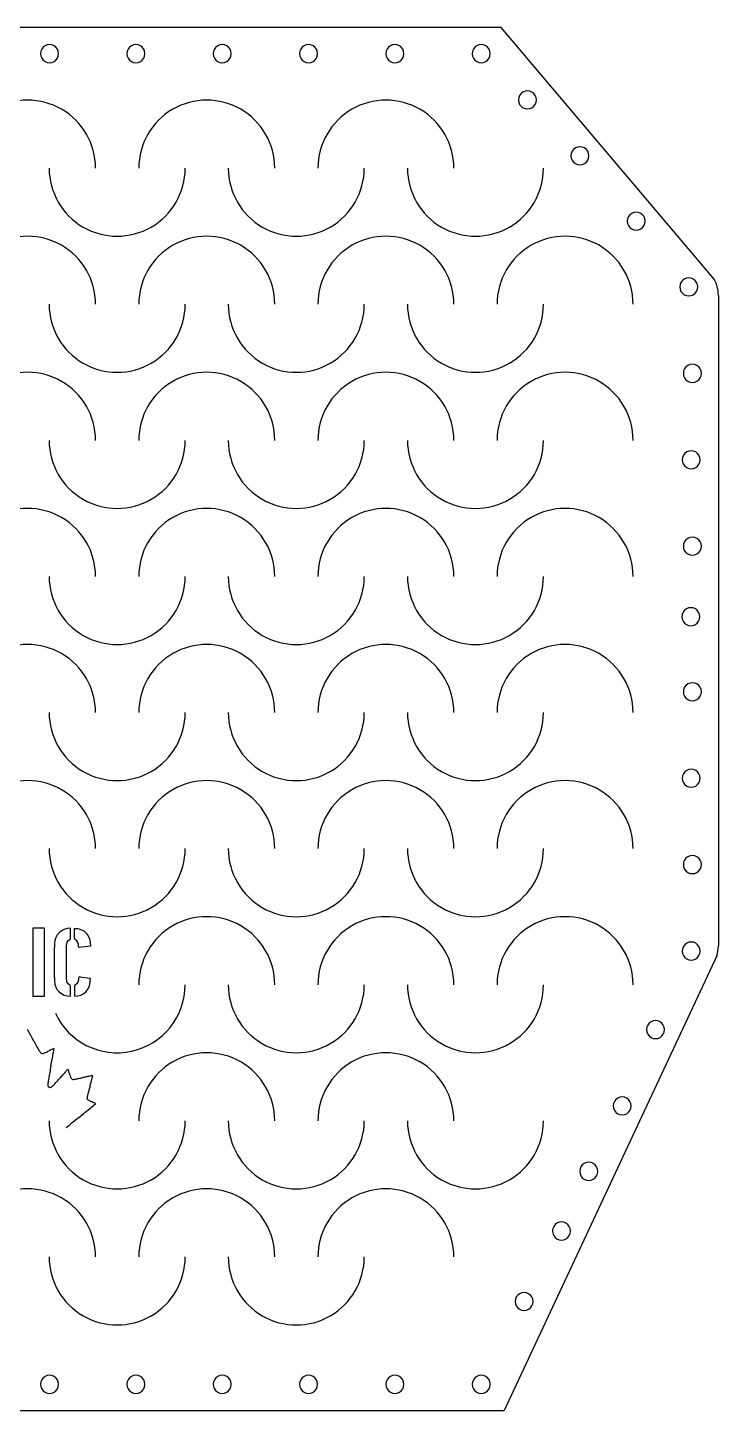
# Model space of a CAD drawing. Extents: x -261 to 891, y -188 to 964.
# Drawn here: x 315 to 891, y -188 to 964 of the extents above; entities that cross this region are included whole.
import ezdxf

# ---------------------------------------------------------------- set-up
doc = ezdxf.new("R2010")
doc.units = 0
doc.layers.add('LAYER_1', color=7, linetype='CONTINUOUS')

msp = doc.modelspace()

# ---------------------------------------------------------------- linework, layer by layer
at = {"layer": 'LAYER_1', "color": 7}
for points in [[(709.551865, 964.421212), (-82.448379, 964.421212)], [(887.246702, 754.738308), (709.551865, 964.421212)], [(890.666107, 741.23771), (890.666107, 199.33509)], [(367.109745, 199.250901), (367.111361, 199.250901)], [(889.429635, 191.047124), (712.163594, -187.578794)], [(367.109745, 172.222186), (367.111361, 172.222186)], [(-79.834306, -187.578794), (712.163594, -187.578794)]]:
    msp.add_lwpolyline(points, dxfattribs=at)
for points in [[(340.485137, 942.736399), (340.485137, 942.736399)], [(412.485165, 942.736399), (412.485165, 942.736399)], [(484.485165, 942.736399), (484.485165, 942.736399)], [(556.485165, 942.736399), (556.485165, 942.736399)], [(628.485137, 942.736399), (628.485137, 942.736399)], [(700.485137, 942.736399), (700.485137, 942.736399)], [(738.95057, 904.208581), (738.95057, 904.208581)], [(782.771414, 857.650815), (782.771414, 857.650815)], [(829.679131, 803.20659), (829.679131, 803.20659)], [(873.518258, 748.421439), (873.518258, 748.421439)], [(876.495061, 676.421439), (876.495061, 676.421439)], [(875.504239, 604.421439), (875.504239, 604.421439)], [(876.495061, 532.421433), (876.495061, 532.421433)], [(875.240107, 473.659285), (875.240107, 473.659285)], [(876.495061, 411.098598), (876.495061, 411.098598)], [(875.504239, 339.098598), (875.504239, 339.098598)], [(876.495061, 267.098598), (876.495061, 267.098598)], [(328.801918, 214.103877), (328.801918, 214.103877)], [(875.504239, 195.098598), (875.504239, 195.098598)], [(350.482479, 165.861978), (350.482479, 165.861978)], [(845.773512, 129.620126), (845.773512, 129.620126)], [(817.971591, 66.070375), (817.971591, 66.070375)], [(790.068728, 11.549424), (790.068728, 11.549424)], [(767.355959, -38.154869), (767.355959, -38.154869)], [(736.178769, -96.882803), (736.178769, -96.882803)], [(340.485137, -165.893528), (340.485137, -165.893528)], [(412.485165, -165.893528), (412.485165, -165.893528)], [(484.485165, -165.893528), (484.485165, -165.893528)], [(556.485165, -165.893528), (556.485165, -165.893528)], [(628.485137, -165.893528), (628.485137, -165.893528)], [(700.485137, -165.893528), (700.485137, -165.893528)]]:
    msp.add_lwpolyline(points, close=True, dxfattribs=at)
for points in [[(329.216088, 949.245665), (326.891248, 947.902783), (325.459866, 945.42121), (325.461515, 942.736399)], [(336.730564, 949.245665), (334.405724, 950.588547), (331.540928, 950.588547), (329.216088, 949.245665)], [(340.485137, 942.736399), (340.486786, 945.42121), (339.055404, 947.902783), (336.730564, 949.245665)], [(401.217427, 949.241831), (398.89326, 947.899973), (397.461515, 945.420116), (397.461515, 942.736399)], [(408.729253, 949.241831), (406.405086, 950.58369), (403.541594, 950.58369), (401.217427, 949.241831)], [(412.485165, 942.736399), (412.485166, 945.420116), (411.05342, 947.899973), (408.729253, 949.241831)], [(473.217428, 949.241831), (470.893261, 947.899972), (469.461515, 945.420116), (469.461515, 942.736399)], [(480.729253, 949.241831), (478.405086, 950.583689), (475.541594, 950.583689), (473.217428, 949.241831)], [(484.485165, 942.736399), (484.485165, 945.420116), (483.05342, 947.899972), (480.729253, 949.241831)], [(545.217428, 949.241831), (542.893261, 947.899972), (541.461515, 945.420116), (541.461515, 942.736399)], [(552.729253, 949.241831), (550.405086, 950.583689), (547.541594, 950.583689), (545.217428, 949.241831)], [(556.485165, 942.736399), (556.485165, 945.420116), (555.05342, 947.899972), (552.729253, 949.241831)], [(617.216088, 949.245665), (614.891248, 947.902783), (613.459866, 945.42121), (613.461515, 942.736399)], [(624.730564, 949.245665), (622.405724, 950.588547), (619.540928, 950.588547), (617.216088, 949.245665)], [(628.485137, 942.736399), (628.486786, 945.42121), (627.055404, 947.902783), (624.730564, 949.245665)], [(689.216088, 949.245665), (686.891248, 947.902783), (685.459866, 945.42121), (685.461515, 942.736399)], [(696.730564, 949.245665), (694.405724, 950.588547), (691.540928, 950.588547), (689.216088, 949.245665)], [(700.485137, 942.736399), (700.486786, 945.42121), (699.055404, 947.902783), (696.730564, 949.245665)], [(325.461515, 942.736399), (325.459866, 940.051589), (326.891248, 937.570015), (329.216088, 936.227134)], [(329.216088, 936.227134), (331.540928, 934.884252), (334.405724, 934.884252), (336.730564, 936.227134)], [(336.730564, 936.227134), (339.055404, 937.570015), (340.486786, 940.051589), (340.485137, 942.736399)], [(397.461515, 942.736399), (397.461515, 940.052683), (398.893261, 937.572826), (401.217428, 936.230968)], [(401.217428, 936.230968), (403.541594, 934.88911), (406.405086, 934.88911), (408.729253, 936.230968)], [(408.729253, 936.230968), (411.05342, 937.572826), (412.485165, 940.052683), (412.485165, 942.736399)], [(469.461515, 942.736399), (469.461515, 940.052683), (470.89326, 937.572826), (473.217427, 936.230967)], [(473.217427, 936.230967), (475.541594, 934.889109), (478.405086, 934.889109), (480.729253, 936.230967)], [(480.729253, 936.230967), (483.05342, 937.572826), (484.485166, 940.052683), (484.485165, 942.736399)], [(541.461515, 942.736399), (541.461515, 940.052682), (542.89326, 937.572826), (545.217427, 936.230967)], [(545.217427, 936.230967), (547.541594, 934.889109), (550.405086, 934.889109), (552.729253, 936.230967)], [(552.729253, 936.230967), (555.05342, 937.572826), (556.485166, 940.052682), (556.485165, 942.736399)], [(613.461515, 942.736399), (613.459866, 940.051589), (614.891248, 937.570015), (617.216088, 936.227134)], [(617.216088, 936.227134), (619.540928, 934.884252), (622.405724, 934.884252), (624.730564, 936.227134)], [(624.730564, 936.227134), (627.055404, 937.570015), (628.486786, 940.051589), (628.485137, 942.736399)], [(685.461515, 942.736399), (685.459866, 940.051589), (686.891248, 937.570015), (689.216088, 936.227134)], [(689.216088, 936.227134), (691.540928, 934.884252), (694.405724, 934.884252), (696.730564, 936.227134)], [(696.730564, 936.227134), (699.055404, 937.570015), (700.486786, 940.051589), (700.485137, 942.736399)], [(727.681521, 910.717847), (725.356681, 909.374965), (723.925299, 906.893392), (723.926948, 904.208581)], [(735.195997, 910.717847), (732.871158, 912.060729), (730.006361, 912.060729), (727.681521, 910.717847)], [(738.95057, 904.208581), (738.952219, 906.893392), (737.520837, 909.374965), (735.195997, 910.717847)], [(343.014766, 896.448076), (325.473918, 906.575289), (303.862701, 906.575289), (286.321853, 896.448076)], [(492.400602, 896.448076), (474.859753, 906.575289), (453.248537, 906.575289), (435.707688, 896.448076)], [(641.786428, 896.448076), (624.24558, 906.575289), (602.634363, 906.575289), (585.093515, 896.448076)], [(723.926948, 904.208581), (723.925299, 901.523771), (725.356681, 899.042197), (727.681521, 897.699316)], [(735.195997, 897.699316), (737.520837, 899.042197), (738.952219, 901.523771), (738.95057, 904.208581)], [(371.361231, 847.350573), (371.361223, 867.605), (360.555615, 886.320862), (343.014766, 896.448076)], [(435.707688, 896.448076), (418.16684, 886.320862), (407.361231, 867.605), (407.361231, 847.350573)], [(520.747058, 847.350573), (520.747058, 867.605), (509.94145, 886.320862), (492.400602, 896.448076)], [(585.093515, 896.448076), (567.552667, 886.320862), (556.747058, 867.605), (556.747058, 847.350573)], [(670.132885, 847.350573), (670.132885, 867.605), (659.327277, 886.320862), (641.786428, 896.448076)], [(727.681521, 897.699316), (730.006361, 896.356434), (732.871158, 896.356434), (735.195997, 897.699316)], [(771.502365, 864.160081), (769.177525, 862.817199), (767.746143, 860.335626), (767.747792, 857.650815)], [(779.016841, 864.160081), (776.692002, 865.502962), (773.827205, 865.502962), (771.502365, 864.160081)], [(782.771414, 857.650815), (782.773063, 860.335626), (781.341681, 862.817199), (779.016841, 864.160081)], [(767.747792, 857.650815), (767.746143, 854.966004), (769.177525, 852.484431), (771.502365, 851.141549)], [(779.016841, 851.141549), (781.341681, 852.484431), (782.773063, 854.966004), (782.771414, 857.650815)], [(332.668318, 847.350573), (332.668332, 827.096145), (343.473941, 808.380283), (361.014789, 798.253069)], [(417.707702, 798.253069), (435.248551, 808.380283), (446.054159, 827.096145), (446.054159, 847.350573)], [(482.054173, 847.350573), (482.054173, 827.096145), (492.859781, 808.380283), (510.40063, 798.253069)], [(567.093543, 798.253069), (584.634392, 808.380283), (595.44, 827.096145), (595.44, 847.350573)], [(631.44, 847.350573), (631.44, 827.096145), (642.245608, 808.380283), (659.786457, 798.253069)], [(716.47937, 798.253069), (734.020219, 808.380283), (744.825827, 827.096145), (744.825827, 847.350573)], [(771.502365, 851.141549), (773.827205, 849.798668), (776.692002, 849.798668), (779.016841, 851.141549)], [(818.410081, 809.715856), (816.085242, 808.372974), (814.653859, 805.891401), (814.655509, 803.20659)], [(825.924558, 809.715856), (823.599718, 811.058738), (820.734921, 811.058738), (818.410081, 809.715856)], [(829.679131, 803.20659), (829.68078, 805.891401), (828.249398, 808.372974), (825.924558, 809.715856)], [(361.014789, 798.253069), (378.555637, 788.125856), (400.166854, 788.125856), (417.707702, 798.253069)], [(510.40063, 798.253069), (527.941478, 788.125856), (549.552695, 788.125856), (567.093543, 798.253069)], [(659.786457, 798.253069), (677.327305, 788.125856), (698.938522, 788.125856), (716.47937, 798.253069)], [(814.655509, 803.20659), (814.653859, 800.52178), (816.085242, 798.040206), (818.410081, 796.697325)], [(818.410081, 796.697325), (820.734921, 795.354443), (823.599718, 795.354443), (825.924558, 796.697325)], [(825.924558, 796.697325), (828.249398, 798.040206), (829.68078, 800.52178), (829.679131, 803.20659)], [(343.014766, 783.062249), (325.473918, 793.189463), (303.862701, 793.189463), (286.321853, 783.062249)], [(492.400602, 783.062249), (474.859753, 793.189463), (453.248537, 793.189463), (435.707688, 783.062249)], [(641.786428, 783.062249), (624.24558, 793.189463), (602.634363, 793.189463), (585.093515, 783.062249)], [(791.172255, 783.062249), (773.631407, 793.189463), (752.02019, 793.189463), (734.479342, 783.062249)], [(371.361231, 733.964746), (371.361223, 754.219173), (360.555615, 772.935035), (343.014766, 783.062249)], [(435.707688, 783.062249), (418.16684, 772.935035), (407.361231, 754.219173), (407.361231, 733.964746)], [(520.747058, 733.964746), (520.747058, 754.219173), (509.94145, 772.935035), (492.400602, 783.062249)], [(585.093515, 783.062249), (567.552667, 772.935035), (556.747058, 754.219173), (556.747058, 733.964746)], [(670.132885, 733.964746), (670.132885, 754.219173), (659.327277, 772.935035), (641.786428, 783.062249)], [(734.479342, 783.062249), (716.938493, 772.935035), (706.132885, 754.219173), (706.132885, 733.964746)], [(819.518712, 733.964746), (819.518712, 754.219173), (808.713104, 772.935035), (791.172255, 783.062249)], [(862.249209, 754.930704), (859.924369, 753.587823), (858.492987, 751.106249), (858.494636, 748.421439)], [(869.763685, 754.930704), (867.438846, 756.273586), (864.574049, 756.273586), (862.249209, 754.930704)], [(873.518258, 748.421439), (873.519908, 751.106249), (872.088525, 753.587823), (869.763685, 754.930704)], [(890.668346, 741.237369), (890.668346, 745.952208), (889.4923, 750.592585), (887.246702, 754.738305)], [(858.494636, 748.421439), (858.492987, 745.736628), (859.924369, 743.255055), (862.249209, 741.912173)], [(862.249209, 741.912173), (864.574049, 740.569291), (867.438846, 740.569291), (869.763685, 741.912173)], [(869.763685, 741.912173), (872.088525, 743.255055), (873.519908, 745.736628), (873.518258, 748.421439)], [(332.668318, 733.964746), (332.668332, 713.710319), (343.473941, 694.994456), (361.014789, 684.867243)], [(417.707702, 684.867243), (435.248551, 694.994456), (446.054159, 713.710319), (446.054159, 733.964746)], [(482.054173, 733.964746), (482.054173, 713.710319), (492.859781, 694.994456), (510.40063, 684.867243)], [(567.093543, 684.867243), (584.634392, 694.994456), (595.44, 713.710319), (595.44, 733.964746)], [(631.44, 733.964746), (631.44, 713.710319), (642.245608, 694.994456), (659.786457, 684.867243)], [(716.47937, 684.867243), (734.020219, 694.994456), (744.825827, 713.710319), (744.825827, 733.964746)], [(343.014766, 669.676422), (325.473918, 679.803636), (303.862701, 679.803636), (286.321853, 669.676422)], [(361.014789, 684.867243), (378.555637, 674.740029), (400.166854, 674.740029), (417.707702, 684.867243)], [(492.400602, 669.676422), (474.859753, 679.803636), (453.248537, 679.803636), (435.707688, 669.676422)], [(510.40063, 684.867243), (527.941478, 674.740029), (549.552695, 674.740029), (567.093543, 684.867243)], [(641.786428, 669.676422), (624.24558, 679.803636), (602.634363, 679.803636), (585.093515, 669.676422)], [(659.786457, 684.867243), (677.327305, 674.740029), (698.938522, 674.740029), (716.47937, 684.867243)], [(791.172255, 669.676422), (773.631407, 679.803636), (752.02019, 679.803636), (734.479342, 669.676422)], [(865.226012, 682.930704), (862.901172, 681.587823), (861.46979, 679.106249), (861.471439, 676.421439)], [(872.740489, 682.930704), (870.415649, 684.273586), (867.550852, 684.273586), (865.226012, 682.930704)], [(876.495061, 676.421439), (876.496711, 679.106249), (875.065328, 681.587823), (872.740489, 682.930704)], [(371.361231, 620.578919), (371.361223, 640.833346), (360.555615, 659.549209), (343.014766, 669.676422)], [(435.707688, 669.676422), (418.16684, 659.549209), (407.361231, 640.833346), (407.361231, 620.578919)], [(520.747058, 620.578919), (520.747058, 640.833346), (509.94145, 659.549209), (492.400602, 669.676422)], [(585.093515, 669.676422), (567.552667, 659.549209), (556.747058, 640.833346), (556.747058, 620.578919)], [(670.132885, 620.578919), (670.132885, 640.833346), (659.327277, 659.549209), (641.786428, 669.676422)], [(734.479342, 669.676422), (716.938493, 659.549209), (706.132885, 640.833346), (706.132885, 620.578919)], [(819.518712, 620.578919), (819.518712, 640.833346), (808.713104, 659.549209), (791.172255, 669.676422)], [(861.471439, 676.421439), (861.46979, 673.736628), (862.901172, 671.255055), (865.226012, 669.912173)], [(865.226012, 669.912173), (867.550852, 668.569291), (870.415649, 668.569291), (872.740489, 669.912173)], [(872.740489, 669.912173), (875.065328, 671.255055), (876.496711, 673.736628), (876.495061, 676.421439)], [(332.668318, 620.578919), (332.668332, 600.324492), (343.473941, 581.608629), (361.014789, 571.481416)], [(417.707702, 571.481416), (435.248551, 581.608629), (446.054159, 600.324492), (446.054159, 620.578919)], [(482.054173, 620.578919), (482.054173, 600.324492), (492.859781, 581.608629), (510.40063, 571.481416)], [(567.093543, 571.481416), (584.634392, 581.608629), (595.44, 600.324492), (595.44, 620.578919)], [(631.44, 620.578919), (631.44, 600.324492), (642.245608, 581.608629), (659.786457, 571.481416)], [(716.47937, 571.481416), (734.020219, 581.608629), (744.825827, 600.324492), (744.825827, 620.578919)], [(864.23519, 610.930704), (861.91035, 609.587823), (860.478968, 607.106249), (860.480617, 604.421439)], [(871.749667, 610.930704), (869.424827, 612.273586), (866.56003, 612.273586), (864.23519, 610.930704)], [(875.504239, 604.421439), (875.505889, 607.106249), (874.074506, 609.587823), (871.749667, 610.930704)], [(860.480617, 604.421439), (860.478968, 601.736628), (861.91035, 599.255055), (864.23519, 597.912173)], [(871.749667, 597.912173), (874.074506, 599.255055), (875.505889, 601.736628), (875.504239, 604.421439)], [(864.23519, 597.912173), (866.56003, 596.569291), (869.424827, 596.569291), (871.749667, 597.912173)], [(343.014766, 556.29059), (325.473918, 566.417803), (303.862701, 566.417803), (286.321853, 556.29059)], [(361.014789, 571.481416), (378.555637, 561.354202), (400.166854, 561.354202), (417.707702, 571.481416)], [(492.400602, 556.29059), (474.859753, 566.417803), (453.248537, 566.417803), (435.707688, 556.29059)], [(510.40063, 571.481416), (527.941478, 561.354202), (549.552695, 561.354202), (567.093543, 571.481416)], [(641.786428, 556.29059), (624.24558, 566.417803), (602.634363, 566.417803), (585.093515, 556.29059)], [(659.786457, 571.481416), (677.327305, 561.354202), (698.938522, 561.354202), (716.47937, 571.481416)], [(791.172255, 556.29059), (773.631407, 566.417803), (752.02019, 566.417803), (734.479342, 556.29059)], [(371.361231, 507.193087), (371.361223, 527.447514), (360.555615, 546.163376), (343.014766, 556.29059)], [(435.707688, 556.29059), (418.16684, 546.163376), (407.361231, 527.447514), (407.361231, 507.193087)], [(520.747058, 507.193087), (520.747058, 527.447514), (509.94145, 546.163376), (492.400602, 556.29059)], [(585.093515, 556.29059), (567.552667, 546.163376), (556.747058, 527.447514), (556.747058, 507.193087)], [(670.132885, 507.193087), (670.132885, 527.447514), (659.327277, 546.163376), (641.786428, 556.29059)], [(734.479342, 556.29059), (716.938493, 546.163376), (706.132885, 527.447514), (706.132885, 507.193087)], [(819.518712, 507.193087), (819.518712, 527.447514), (808.713104, 546.163376), (791.172255, 556.29059)], [(865.226012, 538.930699), (862.901172, 537.587817), (861.46979, 535.106244), (861.471439, 532.421433)], [(861.471439, 532.421433), (861.46979, 529.736622), (862.901172, 527.255049), (865.226012, 525.912167)], [(872.740489, 538.930699), (870.415649, 540.27358), (867.550852, 540.27358), (865.226012, 538.930699)], [(876.495061, 532.421433), (876.496711, 535.106244), (875.065328, 537.587817), (872.740489, 538.930699)], [(872.740489, 525.912167), (875.065328, 527.255049), (876.496711, 529.736622), (876.495061, 532.421433)], [(865.226012, 525.912167), (867.550852, 524.569286), (870.415649, 524.569286), (872.740489, 525.912167)], [(332.668318, 507.193087), (332.668332, 486.938659), (343.473941, 468.222797), (361.014789, 458.095583)], [(417.707702, 458.095583), (435.248551, 468.222797), (446.054159, 486.938659), (446.054159, 507.193087)], [(482.054173, 507.193087), (482.054173, 486.938659), (492.859781, 468.222797), (510.40063, 458.095583)], [(567.093543, 458.095583), (584.634392, 468.222797), (595.44, 486.938659), (595.44, 507.193087)], [(631.44, 507.193087), (631.44, 486.938659), (642.245608, 468.222797), (659.786457, 458.095583)], [(716.47937, 458.095583), (734.020219, 468.222797), (744.825827, 486.938659), (744.825827, 507.193087)], [(863.971058, 480.168551), (861.646218, 478.825669), (860.214836, 476.344096), (860.216485, 473.659285)], [(860.216485, 473.659285), (860.214836, 470.974474), (861.646218, 468.492901), (863.971058, 467.150019)], [(871.485534, 480.168551), (869.160695, 481.511432), (866.295898, 481.511432), (863.971058, 480.168551)], [(875.240107, 473.659285), (875.241756, 476.344096), (873.810374, 478.825669), (871.485534, 480.168551)], [(871.485534, 467.150019), (873.810374, 468.492901), (875.241756, 470.974474), (875.240107, 473.659285)], [(863.971058, 467.150019), (866.295898, 465.807138), (869.160695, 465.807138), (871.485534, 467.150019)], [(343.014766, 442.904763), (325.473918, 453.031977), (303.862701, 453.031977), (286.321853, 442.904763)], [(361.014789, 458.095583), (378.555637, 447.96837), (400.166854, 447.96837), (417.707702, 458.095583)], [(492.400602, 442.904763), (474.859753, 453.031977), (453.248537, 453.031977), (435.707688, 442.904763)], [(510.40063, 458.095583), (527.941478, 447.96837), (549.552695, 447.96837), (567.093543, 458.095583)], [(641.786428, 442.904763), (624.24558, 453.031977), (602.634363, 453.031977), (585.093515, 442.904763)], [(659.786457, 458.095583), (677.327305, 447.96837), (698.938522, 447.96837), (716.47937, 458.095583)], [(791.172255, 442.904763), (773.631407, 453.031977), (752.02019, 453.031977), (734.479342, 442.904763)], [(371.361231, 393.80726), (371.361223, 414.061687), (360.555615, 432.777549), (343.014766, 442.904763)], [(435.707688, 442.904763), (418.16684, 432.777549), (407.361231, 414.061687), (407.361231, 393.80726)], [(520.747058, 393.80726), (520.747058, 414.061687), (509.94145, 432.777549), (492.400602, 442.904763)], [(585.093515, 442.904763), (567.552667, 432.777549), (556.747058, 414.061687), (556.747058, 393.80726)], [(670.132885, 393.80726), (670.132885, 414.061687), (659.327277, 432.777549), (641.786428, 442.904763)], [(734.479342, 442.904763), (716.938493, 432.777549), (706.132885, 414.061687), (706.132885, 393.80726)], [(819.518712, 393.80726), (819.518712, 414.061687), (808.713104, 432.777549), (791.172255, 442.904763)], [(865.226012, 417.607864), (862.901172, 416.264982), (861.46979, 413.783409), (861.471439, 411.098598)], [(872.740489, 417.607864), (870.415649, 418.950746), (867.550852, 418.950746), (865.226012, 417.607864)], [(876.495061, 411.098598), (876.496711, 413.783409), (875.065328, 416.264982), (872.740489, 417.607864)], [(861.471439, 411.098598), (861.46979, 408.413788), (862.901172, 405.932214), (865.226012, 404.589333)], [(865.226012, 404.589333), (867.550852, 403.246451), (870.415649, 403.246451), (872.740489, 404.589333)], [(872.740489, 404.589333), (875.065328, 405.932214), (876.496711, 408.413788), (876.495061, 411.098598)], [(332.668318, 393.80726), (332.668332, 373.552833), (343.473941, 354.83697), (361.014789, 344.709757)], [(417.707702, 344.709757), (435.248551, 354.83697), (446.054159, 373.552833), (446.054159, 393.80726)], [(482.054173, 393.80726), (482.054173, 373.552833), (492.859781, 354.83697), (510.40063, 344.709757)], [(567.093543, 344.709757), (584.634392, 354.83697), (595.44, 373.552833), (595.44, 393.80726)], [(631.44, 393.80726), (631.44, 373.552833), (642.245608, 354.83697), (659.786457, 344.709757)], [(716.47937, 344.709757), (734.020219, 354.83697), (744.825827, 373.552833), (744.825827, 393.80726)], [(864.23519, 345.607864), (861.91035, 344.264982), (860.478968, 341.783409), (860.480617, 339.098598)], [(871.749667, 345.607864), (869.424827, 346.950746), (866.56003, 346.950746), (864.23519, 345.607864)], [(875.504239, 339.098598), (875.505889, 341.783409), (874.074506, 344.264982), (871.749667, 345.607864)], [(343.014766, 329.518936), (325.473918, 339.64615), (303.862701, 339.64615), (286.321853, 329.518936)], [(361.014789, 344.709757), (378.555637, 334.582543), (400.166854, 334.582543), (417.707702, 344.709757)], [(492.400602, 329.518936), (474.859753, 339.64615), (453.248537, 339.64615), (435.707688, 329.518936)], [(510.40063, 344.709757), (527.941478, 334.582543), (549.552695, 334.582543), (567.093543, 344.709757)], [(641.786428, 329.518936), (624.24558, 339.64615), (602.634363, 339.64615), (585.093515, 329.518936)], [(659.786457, 344.709757), (677.327305, 334.582543), (698.938522, 334.582543), (716.47937, 344.709757)], [(791.172255, 329.518936), (773.631407, 339.64615), (752.02019, 339.64615), (734.479342, 329.518936)], [(860.480617, 339.098598), (860.478968, 336.413788), (861.91035, 333.932214), (864.23519, 332.589333)], [(871.749667, 332.589333), (874.074506, 333.932214), (875.505889, 336.413788), (875.504239, 339.098598)], [(371.361231, 280.421433), (371.361223, 300.67586), (360.555615, 319.391723), (343.014766, 329.518936)], [(435.707688, 329.518936), (418.16684, 319.391723), (407.361231, 300.67586), (407.361231, 280.421433)], [(520.747058, 280.421433), (520.747058, 300.67586), (509.94145, 319.391723), (492.400602, 329.518936)], [(585.093515, 329.518936), (567.552667, 319.391723), (556.747058, 300.67586), (556.747058, 280.421433)], [(670.132885, 280.421433), (670.132885, 300.67586), (659.327277, 319.391723), (641.786428, 329.518936)], [(734.479342, 329.518936), (716.938493, 319.391723), (706.132885, 300.67586), (706.132885, 280.421433)], [(819.518712, 280.421433), (819.518712, 300.67586), (808.713104, 319.391723), (791.172255, 329.518936)], [(864.23519, 332.589333), (866.56003, 331.246451), (869.424827, 331.246451), (871.749667, 332.589333)], [(332.668318, 280.421433), (332.668332, 260.167006), (343.473941, 241.451143), (361.014789, 231.32393)], [(417.707702, 231.32393), (435.248551, 241.451143), (446.054159, 260.167006), (446.054159, 280.421433)], [(482.054173, 280.421433), (482.054173, 260.167006), (492.859781, 241.451143), (510.40063, 231.32393)], [(567.093543, 231.32393), (584.634392, 241.451143), (595.44, 260.167006), (595.44, 280.421433)], [(631.44, 280.421433), (631.44, 260.167006), (642.245608, 241.451143), (659.786457, 231.32393)], [(716.47937, 231.32393), (734.020219, 241.451143), (744.825827, 260.167006), (744.825827, 280.421433)], [(865.226012, 273.607864), (862.901172, 272.264982), (861.46979, 269.783409), (861.471439, 267.098598)], [(861.471439, 267.098598), (861.46979, 264.413788), (862.901172, 261.932214), (865.226012, 260.589333)], [(872.740489, 273.607864), (870.415649, 274.950746), (867.550852, 274.950746), (865.226012, 273.607864)], [(876.495061, 267.098598), (876.496711, 269.783409), (875.065328, 272.264982), (872.740489, 273.607864)], [(872.740489, 260.589333), (875.065328, 261.932214), (876.496711, 264.413788), (876.495061, 267.098598)], [(865.226012, 260.589333), (867.550852, 259.246451), (870.415649, 259.246451), (872.740489, 260.589333)], [(361.014789, 231.32393), (378.555637, 221.196716), (400.166854, 221.196716), (417.707702, 231.32393)], [(510.40063, 231.32393), (527.941478, 221.196716), (549.552695, 221.196716), (567.093543, 231.32393)], [(659.786457, 231.32393), (677.327305, 221.196716), (698.938522, 221.196716), (716.47937, 231.32393)], [(492.400602, 216.13311), (474.859753, 226.260323), (453.248537, 226.260323), (435.707688, 216.13311)], [(641.786428, 216.13311), (624.24558, 226.260323), (602.634363, 226.260323), (585.093515, 216.13311)], [(791.172255, 216.13311), (773.631407, 226.260323), (752.02019, 226.260323), (734.479342, 216.13311)], [(328.801918, 214.103877), (325.453408, 214.103877), (322.208306, 214.103877), (318.946989, 214.103877)], [(318.946989, 214.103877), (318.946989, 195.134598), (318.946989, 176.310085), (318.946989, 157.433244)], [(328.801918, 157.433244), (328.801918, 176.369386), (328.801918, 195.196025), (328.801918, 214.103877)], [(350.505156, 214.100192), (342.449773, 213.70235), (337.442627, 208.960781), (337.055017, 201.090076)], [(350.482479, 205.611109), (350.523014, 208.400031), (350.505156, 211.189805), (350.505156, 214.100192)], [(353.735688, 205.663436), (353.710176, 208.44275), (353.71868, 211.222375), (353.71868, 213.98298)], [(353.71868, 213.98298), (361.520419, 214.372403), (367.54098, 208.014633), (367.109745, 199.250901)], [(435.707688, 216.13311), (418.16684, 206.005896), (407.361231, 187.290033), (407.361231, 167.035606)], [(520.747058, 167.035606), (520.747058, 187.290033), (509.94145, 206.005896), (492.400602, 216.13311)], [(585.093515, 216.13311), (567.552667, 206.005896), (556.747058, 187.290033), (556.747058, 167.035606)], [(670.132885, 167.035606), (670.132885, 187.290033), (659.327277, 206.005896), (641.786428, 216.13311)], [(734.479342, 216.13311), (716.938493, 206.005896), (706.132885, 187.290033), (706.132885, 167.035606)], [(819.518712, 167.035606), (819.518712, 187.290033), (808.713104, 206.005896), (791.172255, 216.13311)], [(337.055017, 201.090076), (336.803584, 195.981591), (336.838167, 190.858195), (336.863395, 185.736529)], [(347.083483, 185.736529), (347.083483, 190.360658), (347.108995, 194.984731), (347.153216, 199.608406)], [(347.153216, 199.608406), (347.173058, 201.684331), (347.785852, 203.692989), (349.948998, 204.752069)], [(349.948998, 204.752069), (350.21177, 204.880762), (350.478198, 205.314803), (350.482479, 205.611109)], [(354.083301, 204.875433), (353.883458, 204.968976), (353.738154, 205.392047), (353.735688, 205.663436)], [(357.252491, 198.571748), (356.978098, 201.065414), (356.809096, 203.600494), (354.083301, 204.875433)], [(357.544772, 197.988293), (357.356268, 198.357194), (357.264709, 198.460091), (357.252491, 198.571748)], [(367.111361, 199.250901), (363.906454, 198.827915), (360.677849, 198.401783), (357.544772, 197.988293)], [(864.23519, 201.607864), (861.91035, 200.264982), (860.478968, 197.783409), (860.480617, 195.098598)], [(871.749667, 201.607864), (869.424827, 202.950746), (866.56003, 202.950746), (864.23519, 201.607864)], [(875.504239, 195.098598), (875.505889, 197.783409), (874.074506, 200.264982), (871.749667, 201.607864)], [(889.429635, 191.047181), (890.250871, 193.733199), (890.668335, 196.52636), (890.668346, 199.335118)], [(336.863395, 185.736529), (336.837883, 180.614891), (336.803301, 175.491468), (337.055017, 170.383011)], [(347.153216, 171.864652), (347.109846, 176.488356), (347.086602, 181.112428), (347.083483, 185.736529)], [(860.480617, 195.098598), (860.478968, 192.413788), (861.91035, 189.932214), (864.23519, 188.589333)], [(864.23519, 188.589333), (866.56003, 187.246451), (869.424827, 187.246451), (871.749667, 188.589333)], [(871.749667, 188.589333), (874.074506, 189.932214), (875.505889, 192.413788), (875.504239, 195.098598)], [(357.252491, 172.901339), (356.978098, 170.407672), (356.809096, 167.872592), (354.083301, 166.597654)], [(357.544772, 173.484794), (357.356268, 173.115865), (357.264709, 173.012995), (357.252491, 172.901339)], [(367.111361, 172.222186), (363.906454, 172.645172), (360.677849, 173.071276), (357.544772, 173.484794)], [(337.055017, 170.383011), (337.442627, 162.512306), (342.449773, 157.770737), (350.505156, 157.372894)], [(349.948998, 166.721017), (347.785852, 167.780098), (347.172718, 169.788756), (347.153216, 171.864652)], [(350.482479, 165.861978), (350.473975, 166.158283), (350.21177, 166.592381), (349.948998, 166.721017)], [(350.505156, 157.372894), (350.505156, 160.283254), (350.522164, 163.073027), (350.482479, 165.861978)], [(353.735688, 165.809622), (353.710176, 163.030337), (353.71868, 160.250712), (353.71868, 157.490107)], [(353.71868, 157.490107), (361.520419, 157.100683), (367.54098, 163.458454), (367.109745, 172.222186)], [(354.083301, 166.597654), (353.883458, 166.50411), (353.738154, 166.081039), (353.735688, 165.809622)], [(401.534885, 111.664961), (427.533773, 117.381017), (446.054254, 140.415774), (446.054173, 167.035606)], [(482.054173, 167.035606), (482.054173, 146.781179), (492.859781, 128.065317), (510.40063, 117.938103)], [(567.093543, 117.938103), (584.634392, 128.065317), (595.44, 146.781179), (595.44, 167.035606)], [(631.44, 167.035606), (631.44, 146.781179), (642.245608, 128.065317), (659.786457, 117.938103)], [(716.47937, 117.938103), (734.020219, 128.065317), (744.825827, 146.781179), (744.825827, 167.035606)], [(318.946989, 157.433244), (322.287789, 157.433244), (325.490088, 157.433244), (328.801918, 157.433244)], [(337.89634, 143.256274), (349.061709, 119.091216), (375.535996, 105.948906), (401.534885, 111.664961)], [(314.743039, 129.50623), (314.727994, 129.53362), (314.699172, 129.550587), (314.667921, 129.55045)], [(316.236643, 126.792198), (315.738985, 127.696991), (315.241117, 128.601668), (314.743039, 129.50623)], [(317.891367, 123.761083), (317.343009, 124.773208), (316.791431, 125.783584), (316.236643, 126.792198)], [(834.504463, 136.129392), (832.179623, 134.78651), (830.74824, 132.304937), (830.74989, 129.620126)], [(830.74989, 129.620126), (830.74824, 126.935315), (832.179623, 124.453742), (834.504463, 123.11086)], [(842.018939, 136.129392), (839.694099, 137.472273), (836.829302, 137.472273), (834.504463, 136.129392)], [(845.773512, 129.620126), (845.775161, 132.304937), (844.343779, 134.78651), (842.018939, 136.129392)], [(842.018939, 123.11086), (844.343779, 124.453742), (845.775161, 126.935315), (845.773512, 129.620126)], [(319.832986, 120.160857), (319.188089, 121.362176), (318.540882, 122.562254), (317.891367, 123.761083)], [(319.832986, 120.160857), (321.013498, 117.961771), (322.203655, 115.767876), (323.40342, 113.579235)], [(510.40063, 117.938103), (527.941478, 107.81089), (549.552695, 107.81089), (567.093543, 117.938103)], [(659.786457, 117.938103), (677.327305, 107.81089), (698.938522, 107.81089), (716.47937, 117.938103)], [(834.504463, 123.11086), (836.829302, 121.767979), (839.694099, 121.767979), (842.018939, 123.11086)], [(323.40342, 113.579235), (323.85545, 112.754626), (324.352921, 111.955756), (324.893537, 111.186312)], [(324.893537, 111.186312), (325.190034, 110.764312), (325.556994, 110.396527), (325.978328, 110.099083)], [(325.978328, 110.099083), (326.326286, 109.853447), (326.741763, 109.72157), (327.167688, 109.721565)], [(327.167688, 109.721565), (327.351311, 109.72159), (327.533408, 109.754917), (327.705137, 109.819928)], [(327.705137, 109.819843), (328.099336, 109.969012), (328.490556, 110.12594), (328.878567, 110.290535)], [(328.878567, 110.290535), (329.395481, 110.509801), (329.907865, 110.739597), (330.415398, 110.97978)], [(330.415398, 110.97978), (331.073951, 111.291426), (331.72953, 111.609317), (332.382047, 111.933411)], [(334.089865, 112.766939), (333.518664, 112.493064), (332.949378, 112.215215), (332.382047, 111.933411)], [(335.52703, 113.435008), (335.045333, 113.218045), (334.566244, 112.995339), (334.089865, 112.766939)], [(334.152425, 99.497537), (334.496177, 101.321613), (334.839027, 103.145859), (335.180976, 104.970274)], [(335.180976, 104.970274), (335.470923, 106.517257), (335.759622, 108.064473), (336.047074, 109.611921)], [(336.762198, 113.98663), (336.349889, 113.804071), (335.938164, 113.620196), (335.52703, 113.435008)], [(336.047074, 109.611921), (336.304793, 110.999245), (336.562415, 112.386587), (336.81994, 113.773946)], [(336.811609, 113.982767), (336.796902, 113.992381), (336.778328, 113.993899), (336.762255, 113.9868)], [(336.835106, 113.939178), (336.835159, 113.956749), (336.826317, 113.973153), (336.811609, 113.982767)], [(336.81994, 113.773946), (336.829711, 113.828483), (336.834456, 113.883802), (336.834113, 113.939206)], [(492.400602, 102.747283), (474.859753, 112.874496), (453.248537, 112.874496), (435.707688, 102.747283)], [(641.786428, 102.747283), (624.24558, 112.874496), (602.634363, 112.874496), (585.093515, 102.747283)], [(333.124469, 93.947754), (332.82809, 92.319352), (332.539161, 90.689603), (332.257691, 89.058557)], [(334.152425, 99.497537), (333.803999, 97.648684), (333.461345, 95.798747), (333.124469, 93.947754)], [(344.359843, 92.300655), (343.521986, 91.365645), (342.685585, 90.429332), (341.850643, 89.49172)], [(346.48251, 94.657096), (345.772916, 93.873454), (345.065358, 93.087971), (344.359843, 92.300655)], [(348.397937, 96.771827), (347.759366, 96.067003), (347.12089, 95.362093), (346.48251, 94.657096)], [(348.446296, 96.775682), (348.432023, 96.787347), (348.411188, 96.786114), (348.398391, 96.772847)], [(348.481247, 96.72395), (348.475086, 96.744417), (348.462823, 96.762515), (348.446098, 96.775824)], [(348.803376, 95.650554), (348.696173, 96.008405), (348.588797, 96.366203), (348.481247, 96.72395)], [(349.160457, 94.442202), (349.042933, 94.845428), (348.923905, 95.248215), (348.803376, 95.650554)], [(349.572189, 93.017083), (349.436036, 93.492437), (349.298791, 93.967478), (349.160457, 94.442202)], [(349.572189, 93.017083), (349.81285, 92.176998), (350.06774, 91.341054), (350.33675, 90.509613)], [(435.707688, 102.747283), (418.16684, 92.620069), (407.361231, 73.904207), (407.361231, 53.64978)], [(520.747058, 53.64978), (520.747058, 73.904207), (509.94145, 92.620069), (492.400602, 102.747283)], [(585.093515, 102.747283), (567.552667, 92.620069), (556.747058, 73.904207), (556.747058, 53.64978)], [(670.132885, 53.64978), (670.132885, 73.904207), (659.327277, 92.620069), (641.786428, 102.747283)], [(331.54835, 84.893726), (331.495944, 84.582192), (331.469585, 84.266834), (331.469546, 83.950923)], [(331.469688, 83.950923), (331.470031, 83.714168), (331.47854, 83.477495), (331.4952, 83.241326)], [(331.494123, 83.241326), (331.504907, 83.085096), (331.53334, 82.930588), (331.578879, 82.780753)], [(332.257691, 89.058557), (332.018226, 87.670796), (331.781778, 86.282516), (331.54835, 84.893726)], [(331.578964, 82.780753), (331.617609, 82.653571), (331.67503, 82.532873), (331.749326, 82.422652)], [(331.749354, 82.422652), (331.835381, 82.295067), (331.933476, 82.17605), (332.042287, 82.067244)], [(332.042287, 82.067244), (332.201232, 81.908299), (332.387254, 81.778979), (332.591613, 81.685361)], [(332.591613, 81.685361), (332.79932, 81.590194), (333.021669, 81.530959), (333.249194, 81.51018)], [(333.249194, 81.510208), (333.489416, 81.488284), (333.731594, 81.504549), (333.966728, 81.558397)], [(333.966728, 81.558397), (334.217988, 81.61594), (334.460736, 81.70579), (334.68891, 81.825704)], [(334.68891, 81.825676), (334.84374, 81.907056), (334.984056, 82.013466), (335.104186, 82.140605)], [(335.104186, 82.140605), (335.75561, 82.829915), (336.405058, 83.521089), (337.052523, 84.21412)], [(337.052523, 84.21412), (337.808129, 85.022952), (338.557922, 85.837197), (339.301843, 86.656791)], [(339.301843, 86.656791), (340.15593, 87.597723), (341.00554, 88.54271), (341.850643, 89.49172)], [(350.33675, 90.509613), (350.481236, 90.063092), (350.667591, 89.631223), (350.893332, 89.219764)], [(350.893332, 89.219764), (351.042037, 88.948676), (351.241215, 88.70853), (351.480132, 88.512265)], [(351.480132, 88.512265), (351.70307, 88.329149), (351.966197, 88.201423), (352.247981, 88.139537)], [(352.247981, 88.139537), (352.424152, 88.100943), (352.606048, 88.096133), (352.784013, 88.125364)], [(352.784013, 88.12508), (353.46501, 88.236547), (354.145246, 88.352619), (354.824674, 88.473288)], [(354.824674, 88.473288), (355.700892, 88.628916), (356.575394, 88.794053), (357.448025, 88.968671)], [(357.448025, 88.968671), (358.587533, 89.196692), (359.725903, 89.430365), (360.863093, 89.669679)], [(363.923405, 90.302315), (362.902553, 90.095068), (361.882443, 89.884188), (360.863093, 89.669679)], [(366.521329, 90.814025), (365.654368, 90.648503), (364.788378, 90.47793), (363.923405, 90.302315)], [(366.724205, 82.498139), (366.418413, 81.384383), (366.113915, 80.270272), (365.810712, 79.155808)], [(368.82652, 91.252148), (368.058004, 91.106734), (367.289607, 90.960693), (366.521329, 90.814025)], [(366.724205, 82.498139), (367.026064, 83.597473), (367.324214, 84.697822), (367.618649, 85.799169)], [(367.618649, 85.799169), (367.867846, 86.731324), (368.111875, 87.664853), (368.350724, 88.599713)], [(368.350724, 88.599713), (368.562742, 89.429623), (368.774169, 90.259683), (368.985005, 91.089893)], [(368.950961, 91.213739), (368.918407, 91.246375), (368.871823, 91.260807), (368.82652, 91.25229)], [(368.985005, 91.089893), (368.996373, 91.134243), (368.983558, 91.181304), (368.951272, 91.213767)], [(364.225266, 73.187178), (364.162884, 72.869655), (364.171597, 72.542257), (364.250778, 72.228501)], [(364.346844, 73.714252), (364.300357, 73.539987), (364.259798, 73.364195), (364.225238, 73.187178)], [(364.251912, 72.228501), (364.325025, 71.940221), (364.479606, 71.679092), (364.697178, 71.476328)], [(365.017805, 76.221694), (364.793514, 75.386051), (364.569861, 74.550236), (364.346844, 73.714252)], [(364.697178, 71.476328), (365.017569, 71.177767), (365.377549, 70.924751), (365.766973, 70.724409)], [(365.810712, 79.155808), (365.544729, 78.178225), (365.280427, 77.200186), (365.017805, 76.221694)], [(365.766973, 70.724409), (366.52749, 70.333153), (367.296507, 69.958644), (368.073468, 69.601153)], [(369.333666, 69.010866), (368.914941, 69.210479), (368.494865, 69.407246), (368.073468, 69.601153)], [(806.702541, 72.57964), (804.377702, 71.236759), (802.946319, 68.755185), (802.947969, 66.070375)], [(814.217018, 72.57964), (811.892178, 73.922522), (809.027381, 73.922522), (806.702541, 72.57964)], [(817.971591, 66.070375), (817.97324, 68.755185), (816.541858, 71.236759), (814.217018, 72.57964)], [(357.49114, 56.534542), (359.26552, 57.975726), (361.038205, 59.418996), (362.809191, 60.86435)], [(362.809191, 60.86435), (364.304, 62.084329), (365.796435, 63.307217), (367.286485, 64.533005)], [(367.286485, 64.533005), (368.629488, 65.637818), (369.972382, 66.742763), (371.315169, 67.847839)], [(370.395014, 68.49051), (370.043157, 68.667862), (369.689353, 68.841325), (369.333666, 69.010866)], [(371.310605, 68.025883), (371.005824, 68.181578), (370.700626, 68.336454), (370.395014, 68.49051)], [(371.360636, 67.944189), (371.360577, 67.978666), (371.341196, 68.010201), (371.310463, 68.025827)], [(371.315169, 67.847839), (371.344034, 67.871519), (371.360779, 67.906881), (371.360806, 67.944217)], [(802.947969, 66.070375), (802.946319, 63.385564), (804.377702, 60.903991), (806.702541, 59.561109)], [(806.702541, 59.561109), (809.027381, 58.218227), (811.892178, 58.218227), (814.217018, 59.561109)], [(814.217018, 59.561109), (816.541858, 60.903991), (817.97324, 63.385564), (817.971591, 66.070375)], [(332.668318, 53.64978), (332.668332, 33.395352), (343.473941, 14.67949), (361.014789, 4.552276)], [(351.061625, 51.287613), (349.637279, 50.119752), (348.221618, 48.941338), (346.814759, 47.752469)], [(357.49114, 56.534542), (355.343931, 54.790518), (353.200754, 53.041537), (351.061625, 51.287613)], [(417.707702, 4.552276), (435.248551, 14.67949), (446.054159, 33.395352), (446.054159, 53.64978)], [(482.054173, 53.64978), (482.054173, 33.395352), (492.859781, 14.67949), (510.40063, 4.552276)], [(567.093543, 4.552276), (584.634392, 14.67949), (595.44, 33.395352), (595.44, 53.64978)], [(631.44, 53.64978), (631.44, 33.395352), (642.245608, 14.67949), (659.786457, 4.552276)], [(716.47937, 4.552276), (734.020219, 14.67949), (744.825827, 33.395352), (744.825827, 53.64978)], [(778.799678, 18.058689), (776.474839, 16.715808), (775.043456, 14.234234), (775.045106, 11.549424)], [(775.045106, 11.549424), (775.043456, 8.864613), (776.474839, 6.38304), (778.799678, 5.040158)], [(786.314155, 18.058689), (783.989315, 19.401571), (781.124518, 19.401571), (778.799678, 18.058689)], [(790.068728, 11.549424), (790.070377, 14.234234), (788.638995, 16.715808), (786.314155, 18.058689)], [(786.314155, 5.040158), (788.638995, 6.38304), (790.070377, 8.864613), (790.068728, 11.549424)], [(361.014789, 4.552276), (378.555637, -5.574937), (400.166854, -5.574937), (417.707702, 4.552276)], [(510.40063, 4.552276), (527.941478, -5.574937), (549.552695, -5.574937), (567.093543, 4.552276)], [(659.786457, 4.552276), (677.327305, -5.574937), (698.938522, -5.574937), (716.47937, 4.552276)], [(778.799678, 5.040158), (781.124518, 3.697276), (783.989315, 3.697276), (786.314155, 5.040158)], [(343.014766, -10.638544), (325.473918, -0.51133), (303.862701, -0.51133), (286.321853, -10.638544)], [(371.361231, -59.736047), (371.361223, -39.48162), (360.555615, -20.765758), (343.014766, -10.638544)], [(435.707688, -10.638544), (418.16684, -20.765758), (407.361231, -39.48162), (407.361231, -59.736047)], [(492.400602, -10.638544), (474.859753, -0.51133), (453.248537, -0.51133), (435.707688, -10.638544)], [(520.747058, -59.736047), (520.747058, -39.48162), (509.94145, -20.765758), (492.400602, -10.638544)], [(585.093515, -10.638544), (567.552667, -20.765758), (556.747058, -39.48162), (556.747058, -59.736047)], [(641.786428, -10.638544), (624.24558, -0.51133), (602.634363, -0.51133), (585.093515, -10.638544)], [(670.132885, -59.736047), (670.132885, -39.48162), (659.327277, -20.765758), (641.786428, -10.638544)], [(756.08691, -31.645604), (753.76207, -32.988485), (752.330688, -35.470059), (752.332337, -38.154869)], [(763.601386, -31.645604), (761.276546, -30.302722), (758.41175, -30.302722), (756.08691, -31.645604)], [(767.355959, -38.154869), (767.357608, -35.470059), (765.926226, -32.988485), (763.601386, -31.645604)], [(752.332337, -38.154869), (752.330688, -40.83968), (753.76207, -43.321253), (756.08691, -44.664135)], [(756.08691, -44.664135), (758.41175, -46.007017), (761.276546, -46.007017), (763.601386, -44.664135)], [(763.601386, -44.664135), (765.926226, -43.321253), (767.357608, -40.83968), (767.355959, -38.154869)], [(332.668318, -59.736047), (332.668332, -79.990474), (343.473941, -98.706337), (361.014789, -108.83355)], [(417.707702, -108.83355), (435.248551, -98.706337), (446.054159, -79.990474), (446.054159, -59.736047)], [(482.054173, -59.736047), (482.054173, -79.990474), (492.859781, -98.706337), (510.40063, -108.83355)], [(567.093543, -108.83355), (584.634392, -98.706337), (595.44, -79.990474), (595.44, -59.736047)], [(724.909719, -90.373537), (722.584879, -91.716419), (721.153497, -94.197992), (721.155146, -96.882803)], [(732.424196, -90.373537), (730.099356, -89.030656), (727.234559, -89.030656), (724.909719, -90.373537)], [(736.178769, -96.882803), (736.180418, -94.197992), (734.749035, -91.716419), (732.424196, -90.373537)], [(721.155146, -96.882803), (721.153497, -99.567614), (722.584879, -102.049187), (724.909719, -103.392069)], [(724.909719, -103.392069), (727.234559, -104.73495), (730.099356, -104.73495), (732.424196, -103.392069)], [(732.424196, -103.392069), (734.749035, -102.049187), (736.180418, -99.567614), (736.178769, -96.882803)], [(361.014789, -108.83355), (378.555637, -118.960764), (400.166854, -118.960764), (417.707702, -108.83355)], [(510.40063, -108.83355), (527.941478, -118.960764), (549.552695, -118.960764), (567.093543, -108.83355)], [(329.216088, -159.384262), (326.891248, -160.727144), (325.459866, -163.208717), (325.461515, -165.893528)], [(336.730564, -159.384262), (334.405724, -158.04138), (331.540928, -158.04138), (329.216088, -159.384262)], [(340.485137, -165.893528), (340.486786, -163.208717), (339.055404, -160.727144), (336.730564, -159.384262)], [(401.217427, -159.388096), (398.89326, -160.729954), (397.461515, -163.209811), (397.461515, -165.893528)], [(408.729253, -159.388096), (406.405086, -158.046237), (403.541594, -158.046237), (401.217427, -159.388096)], [(412.485165, -165.893528), (412.485166, -163.209811), (411.05342, -160.729954), (408.729253, -159.388096)], [(473.217428, -159.388096), (470.893261, -160.729954), (469.461515, -163.209811), (469.461515, -165.893528)], [(480.729253, -159.388096), (478.405086, -158.046238), (475.541594, -158.046238), (473.217428, -159.388096)], [(484.485165, -165.893528), (484.485165, -163.209811), (483.05342, -160.729954), (480.729253, -159.388096)], [(545.217428, -159.388096), (542.893261, -160.729954), (541.461515, -163.209811), (541.461515, -165.893528)], [(552.729253, -159.388096), (550.405086, -158.046238), (547.541594, -158.046238), (545.217428, -159.388096)], [(556.485165, -165.893528), (556.485165, -163.209811), (555.05342, -160.729954), (552.729253, -159.388096)], [(617.216088, -159.384262), (614.891248, -160.727144), (613.459866, -163.208717), (613.461515, -165.893528)], [(624.730564, -159.384262), (622.405724, -158.04138), (619.540928, -158.04138), (617.216088, -159.384262)], [(628.485137, -165.893528), (628.486786, -163.208717), (627.055404, -160.727144), (624.730564, -159.384262)], [(689.216088, -159.384262), (686.891248, -160.727144), (685.459866, -163.208717), (685.461515, -165.893528)], [(696.730564, -159.384262), (694.405724, -158.04138), (691.540928, -158.04138), (689.216088, -159.384262)], [(700.485137, -165.893528), (700.486786, -163.208717), (699.055404, -160.727144), (696.730564, -159.384262)], [(325.461515, -165.893528), (325.459866, -168.578338), (326.891248, -171.059912), (329.216088, -172.402793)], [(329.216088, -172.402793), (331.540928, -173.745675), (334.405724, -173.745675), (336.730564, -172.402793)], [(336.730564, -172.402793), (339.055404, -171.059912), (340.486786, -168.578338), (340.485137, -165.893528)], [(397.461515, -165.893528), (397.461515, -168.577244), (398.893261, -171.057101), (401.217428, -172.398959)], [(401.217428, -172.398959), (403.541594, -173.740817), (406.405086, -173.740817), (408.729253, -172.398959)], [(408.729253, -172.398959), (411.05342, -171.057101), (412.485165, -168.577244), (412.485165, -165.893528)], [(469.461515, -165.893528), (469.461515, -168.577244), (470.89326, -171.057101), (473.217427, -172.39896)], [(473.217427, -172.39896), (475.541594, -173.740818), (478.405086, -173.740818), (480.729253, -172.39896)], [(480.729253, -172.39896), (483.05342, -171.057101), (484.485166, -168.577244), (484.485165, -165.893528)], [(541.461515, -165.893528), (541.461515, -168.577244), (542.89326, -171.057101), (545.217427, -172.39896)], [(545.217427, -172.39896), (547.541594, -173.740818), (550.405086, -173.740818), (552.729253, -172.39896)], [(552.729253, -172.39896), (555.05342, -171.057101), (556.485166, -168.577244), (556.485165, -165.893528)], [(613.461515, -165.893528), (613.459866, -168.578338), (614.891248, -171.059912), (617.216088, -172.402793)], [(617.216088, -172.402793), (619.540928, -173.745675), (622.405724, -173.745675), (624.730564, -172.402793)], [(624.730564, -172.402793), (627.055404, -171.059912), (628.486786, -168.578338), (628.485137, -165.893528)], [(685.461515, -165.893528), (685.459866, -168.578338), (686.891248, -171.059912), (689.216088, -172.402793)], [(689.216088, -172.402793), (691.540928, -173.745675), (694.405724, -173.745675), (696.730564, -172.402793)], [(696.730564, -172.402793), (699.055404, -171.059912), (700.486786, -168.578338), (700.485137, -165.893528)]]:
    msp.add_open_spline(points, degree=3, dxfattribs=at)

doc.saveas('drawing.dxf')
